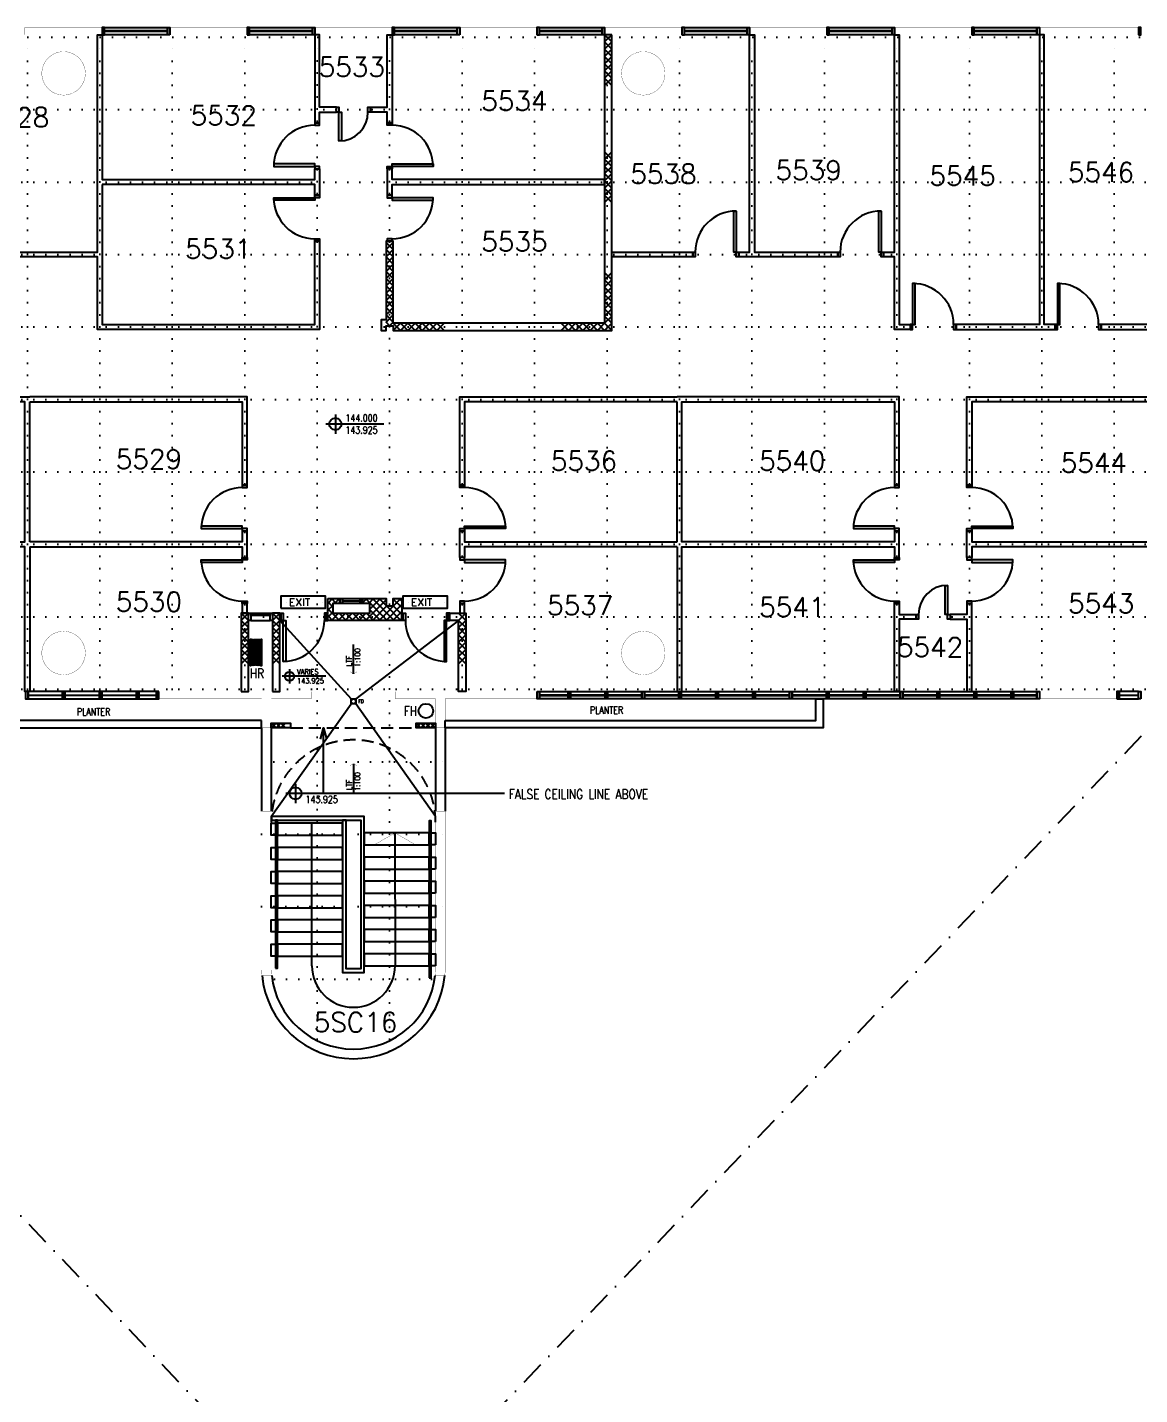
# Model space of a CAD drawing. Extents: x -68523 to 336700, y -113452 to 119396.
# Drawn here: x 137250 to 160275, y 3445 to 31753 of the extents above; entities that cross this region are included whole.
import ezdxf

# ---------------------------------------------------------------- set-up
doc = ezdxf.new("R2010")
doc.units = 0
doc.header["$LTSCALE"] = 1000
doc.header["$MEASUREMENT"] = 0
for name, pattern in [('S3144a$0$DASHDOT', [1, 0.5, -0.25, 0, -0.25]), ('S3144a$0$DOT', [0.25, 0, -0.25]), ('S3144a$0$HIDDEN', [0.375, 0.25, -0.125])]:
    doc.linetypes.add(name, pattern=pattern)
for name, color, linetype in [('S3144a$0$11', 14, 'CONTINUOUS'), ('S3144a$0$17', 14, 'CONTINUOUS'), ('S3144a$0$20', 7, 'CONTINUOUS'), ('S3144a$0$22', 7, 'CONTINUOUS'), ('S3144a$0$23', 7, 'CONTINUOUS'), ('S3144a$0$25', 7, 'CONTINUOUS'), ('S3144a$0$30', 1, 'CONTINUOUS'), ('S3144a$0$35', 7, 'CONTINUOUS'), ('S3144a$0$39', 7, 'CONTINUOUS'), ('S3144a$0$4', 7, 'CONTINUOUS'), ('S3144a$0$45', 7, 'CONTINUOUS'), ('S3144a$0$48', 2, 'CONTINUOUS'), ('S3144a$0$56', 7, 'CONTINUOUS'), ('S3144a$0$6', 7, 'CONTINUOUS'), ('S3144a$0$ROOM-NO', 4, 'CONTINUOUS')]:
    doc.layers.add(name, color=color, linetype=linetype)
doc.styles.add('S3144a$0$STANDARD', font='SIMPLEX')

msp = doc.modelspace()

# ---------------------------------------------------------------- linework, layer by layer
at = {"layer": 'S3144a$0$11', "color": 14, "linetype": 'Continuous'}
for points in [[(142100.1, 17400.1), (134425.1, 17400.1), (134425.1, 17850.1), (134275.1, 17850.1), (134275.1, 17250.1), (142100.1, 17250.1), (142100.1, 17400.1)], [(145900.1, 17400.1), (153575.1, 17400.1), (153575.1, 17850.1), (153725.1, 17850.1), (153725.1, 17250.1), (145900.1, 17250.1), (145900.1, 17400.1)]]:
    msp.add_lwpolyline(points, dxfattribs=at)
for points in [[(142700.1, 17250.1), (142300.1, 17250.1), (142300.1, 17350.1), (142700.1, 17350.1)], [(145700.1, 17250.1), (145300.1, 17250.1), (145300.1, 17350.1), (145700.1, 17350.1)]]:
    msp.add_lwpolyline(points, close=True, dxfattribs=at)
at = {"layer": 'S3144a$0$11', "color": 14, "linetype": 'Continuous', "const_width": 5}
for points in [[(142300.1, 12300), (142300.1, 15525.1), (142100.1, 15525.1), (142100.1, 12300)], [(145900.1, 12300), (145900.1, 15525.1), (145700.1, 15525.1), (145700.1, 12300)], [(142108.2, 12125.1), (142309.1, 12125.1)], [(145892, 12125.1), (145691.1, 12125.1)]]:
    msp.add_lwpolyline(points, dxfattribs=at)
for points in [[(142100.1, 12300, 0.02305), (142108.2, 12125.1, 0.02305)], [(142300.1, 12300, 0.025772), (142309.1, 12125.1, 0.025772)], [(145691.1, 12125.1, 0.025772), (145700.1, 12300, 0.025772)], [(145892, 12125.1, 0.02305), (145900.1, 12300, 0.02305)]]:
    msp.add_lwpolyline(points, format="xyb", dxfattribs=at)
at = {"layer": 'S3144a$0$11', "color": 14, "linetype": 'S3144a$0$HIDDEN'}
msp.add_arc((144000.1, 15300.1), 1700.1, 0, 180, dxfattribs=at)
msp.add_arc((144000.1, 15300.1), 1700.1, 0, 180, dxfattribs=at)
at = {"layer": 'S3144a$0$17', "color": 14, "linetype": 'Continuous'}
for points in [[(138800, 28500.2), (138800, 25600), (143200, 25600), (143200, 27325), (143300, 27325), (143300, 25500), (138800, 25500), (138700, 25500), (138700, 27000), (136975, 27000.1), (136975, 27100.1), (138700, 27100), (138700, 31600.1), (138800, 31600.1), (138800, 28600.2), (143200, 28600), (143200, 28825), (143300, 28825), (143300, 28275), (143200, 28275), (143200, 28500), (138800, 28500.2)], [(149200, 28500.3), (149200, 28600.2), (144800, 28600), (144800, 28825), (144700, 28825), (144700, 28275), (144800, 28275), (144800, 28500), (149200, 28500.3)], [(149350, 27000), (149350, 27100.1), (151025, 27100.1), (151025, 27000.1), (149350, 27000)], [(160950, 25600.1), (159475, 25600.1), (159475, 25500.1), (160950, 25500.1)], [(137300, 21000.1), (137300, 18000.1), (137200, 18000.1), (137200, 21000.1), (132800, 21000.2), (132800, 20775.2), (132700, 20775.2), (132700, 21325.2), (132800, 21325.2), (132800, 21100.2), (137200, 21100.1), (137200, 24000.1), (132800, 24000.2), (132800, 22275.2), (132700, 22275.2), (132700, 24000.2), (132700, 24100.2), (137200, 24100.1), (137300, 24100.1)], [(137300, 24000.1), (141700, 24000.2), (141700, 22275.2), (141800, 22275.2), (141800, 24000.2), (141800, 24100.2), (137300, 24100.1)], [(150700, 24000.1), (146300, 24000.2), (146300, 22275.2), (146200, 22275.2), (146200, 24000.2), (146200, 24100.2), (150700, 24100.1)], [(150700, 21000.1), (150700, 18000.1), (150800, 18000.1), (150800, 21000.1), (155200, 21000.2), (155200, 20775.2), (155300, 20775.2), (155300, 21325.2), (155200, 21325.2), (155200, 21100.2), (150800, 21100.1), (150800, 24000.1), (155200, 24000.2), (155200, 22275.2), (155300, 22275.2), (155300, 24000.2), (155300, 24100.2), (150800, 24100.1), (150700, 24100.1)], [(160950, 24000.1), (156800, 24000.2), (156800, 22275.2), (156700, 22275.2), (156700, 24000.2), (156700, 24100.2), (160950, 24100.1)], [(137300, 21100.1), (137300, 22500.1), (137300, 22600.1), (137300, 24000.1)], [(150700, 21100.1), (150700, 22500.1), (150700, 22600.1), (150700, 24000.1)], [(137300, 21000.1), (141700, 21000.2), (141700, 20775.2), (141800, 20775.2), (141800, 21325.2), (141700, 21325.2), (141700, 21100.2), (137300, 21100.1)], [(150700, 21000.1), (146300, 21000.2), (146300, 20775.2), (146200, 20775.2), (146200, 21325.2), (146300, 21325.2), (146300, 21100.2), (150700, 21100.1)], [(160950, 21000.1), (156800, 21000.2), (156800, 20775.2), (156700, 20775.2), (156700, 21325.2), (156800, 21325.2), (156800, 21100.2), (160950, 21100.1)]]:
    msp.add_lwpolyline(points, dxfattribs=at)
for points in [[(143200.8, 29775), (143300.8, 29775), (143300.8, 30000), (143650.8, 30000), (143650.8, 30100), (143300.8, 30100), (143300.8, 31600.1), (143200.8, 31600.1)], [(144800, 29775), (144700, 29775), (144700, 30000), (144350, 30000), (144350, 30100), (144700, 30100), (144700, 31600.1), (144800, 31600.1)], [(151975, 27000.1), (151975, 27100.1), (152200, 27100.1), (152200, 31600.1), (152300, 31600.1), (152300, 27100.1), (154025, 27100.1), (154025, 27000.1)], [(155200, 31600.1), (155300, 31600.1), (155300, 25600), (155525, 25600.1), (155525, 25500.1), (155200, 25500), (155200, 27000.1), (154975, 27000.1), (154975, 27100.1), (155200, 27100.1)], [(158525, 25500.1), (158525, 25600.1), (158300, 25600.1), (158300, 31600.1), (158200, 31600.1), (158200, 25600.1), (156475, 25600.1), (156475, 25500.1)], [(151925, 27100.1), (151875, 27100.1), (151875, 27950.1), (151925, 27950.1)], [(154925, 27100.1), (154875, 27100.1), (154875, 27950.1), (154925, 27950.1)], [(151025, 27100.1), (151075, 27100.1), (151075, 27000.1), (151025, 27000.1)], [(151925, 27100.1), (151975, 27100.1), (151975, 27000.1), (151925, 27000.1)], [(154025, 27100.1), (154075, 27100.1), (154075, 27000.1), (154025, 27000.1)], [(154925, 27100.1), (154975, 27100.1), (154975, 27000.1), (154925, 27000.1)], [(155575, 25600.1), (155625, 25600.1), (155625, 26450.1), (155575, 26450.1)], [(158575, 25600.1), (158625, 25600.1), (158625, 26450.1), (158575, 26450.1)], [(155575, 25600.1), (155525, 25600.1), (155525, 25500.1), (155575, 25500.1)], [(156475, 25600.1), (156425, 25600.1), (156425, 25500.1), (156475, 25500.1)], [(158575, 25600.1), (158525, 25600.1), (158525, 25500.1), (158575, 25500.1)], [(159475, 25600.1), (159425, 25600.1), (159425, 25500.1), (159475, 25500.1)], [(141800, 19825.2), (141700, 19825.2), (141700, 19625), (141800, 19625)], [(146300, 19825.2), (146200, 19825.2), (146200, 19625), (146300, 19625)], [(155200, 19825.2), (155300, 19825.2), (155300, 19600.2), (155650.4, 19600), (155650.4, 19500), (155300, 19500.2), (155300, 18000.1), (155200, 18000.1)], [(156800, 19825.2), (156700, 19825.2), (156700, 19600.2), (156349.6, 19600), (156349.6, 19500), (156700, 19500.2), (156700, 18000.1), (156800, 18000.1)]]:
    msp.add_lwpolyline(points, close=True, dxfattribs=at)
for centre, start, end in [((151925, 27100.1), 90, 180), ((154925, 27100.1), 90, 180), ((155575, 25600.1), 0, 90), ((158575, 25600.1), 0, 90)]:
    msp.add_arc(centre, 850, start, end, dxfattribs=at)
at = {"layer": 'S3144a$0$20', "color": 14, "linetype": 'S3144a$0$DASHDOT'}
for p, q in [((161050.1, -18049.9), (126952.6, 17850.1)), ((161000, 17800.1), (126749.7, -18049.9))]:
    msp.add_line(p, q, dxfattribs=at)
at = {"layer": 'S3144a$0$20', "color": 3, "linetype": 'Continuous', "const_width": 5}
for points in [[(138799.9, 31750.1), (137199.9, 31750.1), (137199.9, 31600.1), (138799.9, 31600.1)], [(141799.9, 31750.1), (140199.9, 31750.1), (140199.9, 31600.1), (141799.9, 31600.1)], [(144799.9, 31750.1), (143199.9, 31750.1), (143199.9, 31600.1), (144799.9, 31600.1)], [(147799.9, 31750.1), (146199.9, 31750.1), (146199.9, 31600.1), (147799.9, 31600.1)], [(150799.9, 31750.1), (149199.9, 31750.1), (149199.9, 31600.1), (150799.9, 31600.1)], [(143127.2, 17850.1), (142300.1, 17850.1), (142300.1, 17250.1), (142100.1, 17250.1), (142100.1, 17850.1), (139972.2, 17850.1), (139972.2, 18000.1), (143127.2, 18000.1)], [(144873, 17850.1), (145700.1, 17850.1), (145700.1, 17250.1), (145900.1, 17250.1), (145900.1, 17850.1), (147800, 17850.1), (147800, 18000.1), (144873, 18000.1)]]:
    msp.add_lwpolyline(points, close=True, dxfattribs=at)
at = {"layer": 'S3144a$0$20', "color": 9, "linetype": 'Continuous', "const_width": 5}
for points in [[(153799.9, 31750.1), (152199.9, 31750.1), (152199.9, 31600.1), (153799.9, 31600.1)], [(156799.9, 31750.1), (155199.9, 31750.1), (155199.9, 31600.1), (156799.9, 31600.1)], [(160249.9, 31750.1), (158199.9, 31750.1), (158199.9, 31600.1), (160249.9, 31600.1)], [(158200, 17850.1), (159800, 17850.1), (159800, 18000.1), (158200, 18000.1)]]:
    msp.add_lwpolyline(points, close=True, dxfattribs=at)
at = {"layer": 'S3144a$0$20', "color": 14, "linetype": 'Continuous'}
for points in [[(149350, 31600.1), (149200, 31600.1), (149200, 25625), (144825, 25625), (144825, 27325), (144675, 27325), (144675, 25700), (144575, 25700), (144575, 25475), (144675, 25475), (144675, 25575), (144825, 25575), (144825, 25475), (149350, 25475)], [(143471, 19925), (143721, 19925), (143721, 19825), (143571, 19825), (143571, 19625), (144341, 19625), (144341, 19825), (144191, 19825), (144191, 19925), (144675, 19925), (144675, 19775), (144825, 19775), (144825, 19925), (145002, 19925), (145002, 19475), (143471, 19475)], [(141675, 18000), (141825, 18000), (141825, 19625), (141675, 19625)], [(142325, 18000), (142475, 18000), (142475, 19625), (142325, 19625)], [(145998, 19625), (146325, 19625), (146325, 18000), (146175, 18000), (146175, 19475), (145998, 19475)]]:
    msp.add_lwpolyline(points, close=True, dxfattribs=at)
at = {"layer": 'S3144a$0$22', "color": 14, "linetype": 'Continuous'}
for p, q in [((143471, 19826), (143570, 19925)), ((143471, 19856.1), (143571, 19756.1)), ((143543.5, 19925), (143643.5, 19825)), ((143611.4, 19825), (143711.4, 19925)), ((143684.9, 19925), (143721, 19888.9)), ((144191, 19838.9), (144277.1, 19925)), ((144191, 19843.2), (144209.2, 19825)), ((144250.6, 19925), (144700.6, 19475)), ((144251.3, 19475), (144675, 19898.7)), ((144318.5, 19825), (144418.5, 19925)), ((144341, 19706.1), (144559.9, 19925)), ((144392, 19925), (144842, 19475)), ((144533.4, 19925), (144675, 19783.4)), ((144534.2, 19475), (144984.2, 19925)), ((144674.9, 19925), (144675, 19924.9)), ((144825, 19907.2), (144842.8, 19925)), ((144825, 19916.3), (145002, 19739.3)), ((144957.7, 19925), (145002, 19880.7)), ((143471, 19684.6), (143571, 19784.6)), ((143471, 19714.7), (143710.7, 19475)), ((143471, 19543.2), (143571, 19643.2)), ((143471, 19573.2), (143569.2, 19475)), ((143544.2, 19475), (143694.2, 19625)), ((143685.6, 19475), (143835.6, 19625)), ((143702.1, 19625), (143852.1, 19475)), ((143827.1, 19475), (143977.1, 19625)), ((143843.5, 19625), (143993.5, 19475)), ((143968.5, 19475), (144118.5, 19625)), ((143984.9, 19625), (144134.9, 19475)), ((144109.9, 19475), (144259.9, 19625)), ((144126.3, 19625), (144276.3, 19475)), ((144267.8, 19625), (144417.8, 19475)), ((144341, 19693.2), (144559.2, 19475)), ((144392.8, 19475), (144692.8, 19775)), ((144675.6, 19475), (145002, 19801.4)), ((144683.4, 19775), (144983.4, 19475)), ((144817, 19475), (145002, 19660)), ((144824.9, 19775), (145002, 19597.9)), ((144958.4, 19475), (145002, 19518.6))]:
    msp.add_line(p, q, dxfattribs=at)
for points in [[(149200, 31600.1), (149350, 31450.1), (149200, 31300.1), (149350, 31150.1), (149200, 31000.1), (149350, 30850.1), (149200, 30700.1), (149350, 30550.1)], [(149350, 31600.1), (149200, 31450.1), (149350, 31300.1), (149200, 31150.1), (149350, 31000.1), (149200, 30850.1), (149350, 30700.1), (149200, 30550.1)], [(149200, 29175), (149350, 29025), (149200, 28875), (149350, 28725), (149200, 28575), (149350, 28425), (149200, 28275), (149350, 28125)], [(149350, 29175), (149200, 29025), (149350, 28875), (149200, 28725), (149350, 28575), (149200, 28425), (149350, 28275), (149200, 28125)], [(144675, 27300), (144825, 27150), (144675, 27000), (144825, 26850), (144675, 26700), (144825, 26550)], [(144825, 27300), (144675, 27150), (144825, 27000), (144675, 26850), (144825, 26700), (144675, 26550)], [(149200, 26675), (149350, 26525), (149200, 26375), (149350, 26225), (149200, 26075), (149350, 25925), (149200, 25775), (149350, 25625)], [(149350, 26675), (149200, 26525), (149350, 26375), (149200, 26225), (149350, 26075), (149200, 25925), (149350, 25775), (149200, 25625)], [(144825, 26550), (144675, 26400), (144825, 26250), (144675, 26100), (144825, 25950), (144675, 25800), (144825, 25650), (144750, 25575)], [(144675, 26550), (144825, 26400), (144675, 26250), (144825, 26100), (144675, 25950), (144825, 25800), (144675, 25650), (144750, 25575)], [(144825, 25475), (144975, 25625), (145125, 25475), (145275, 25625), (145425, 25475), (145575, 25625), (145725, 25475), (145875, 25625)], [(144825, 25625), (144975, 25475), (145125, 25625), (145275, 25475), (145425, 25625), (145575, 25475), (145725, 25625), (145875, 25475)], [(148300, 25475), (148450, 25625), (148600, 25475), (148750, 25625), (148900, 25475), (149050, 25625), (149200, 25475), (149350, 25625)], [(148300, 25625), (148450, 25475), (148600, 25625), (148750, 25475), (148900, 25625), (149050, 25475), (149200, 25625), (149350, 25475)], [(141675, 19625), (141825, 19475), (141675, 19325), (141825, 19175), (141675, 19025), (141825, 18875), (141675, 18725), (141825, 18575)], [(141825, 19625), (141675, 19475), (141825, 19325), (141675, 19175), (141825, 19025), (141675, 18875), (141825, 18725), (141675, 18575)], [(142325, 19625), (142475, 19475), (142325, 19325), (142475, 19175), (142325, 19025), (142475, 18875), (142325, 18725), (142475, 18575)], [(142475, 19625), (142325, 19475), (142475, 19325), (142325, 19175), (142475, 19025), (142325, 18875), (142475, 18725), (142325, 18575)], [(146175, 19625), (146325, 19475), (146175, 19325), (146325, 19175), (146175, 19025), (146325, 18875), (146175, 18725), (146325, 18575)], [(146325, 19625), (146175, 19475), (146325, 19325), (146175, 19175), (146325, 19025), (146175, 18875), (146325, 18725), (146175, 18575)], [(142300.1, 17347.6), (142397.6, 17250.1), (142495.1, 17347.6), (142592.6, 17250.1)], [(142300.1, 17250.1), (142397.6, 17347.6), (142495.1, 17250.1), (142592.6, 17347.6)], [(145300.1, 17250.1), (145397.6, 17347.6), (145495.1, 17250.1), (145592.6, 17347.6), (145690.1, 17250.1)], [(145300.1, 17347.6), (145397.6, 17250.1), (145495.1, 17347.6), (145592.6, 17250.1), (145690.1, 17347.6)]]:
    msp.add_lwpolyline(points, dxfattribs=at)
at = {"layer": 'S3144a$0$23', "color": 14, "linetype": 'Continuous'}
for p, q in [((142100.1, 17250.1), (142100.1, 15525.1)), ((142300.1, 17250.1), (142300.1, 15525.1)), ((145700.1, 17250.1), (145700.1, 15525.1)), ((145900.1, 17250.1), (145900.1, 15525.1))]:
    msp.add_line(p, q, dxfattribs=at)
at = {"layer": 'S3144a$0$23', "color": 2, "linetype": 'S3144a$0$HIDDEN'}
msp.add_line((142700.1, 17250.1), (145300.1, 17250.1), dxfattribs=at)
at = {"layer": 'S3144a$0$23', "color": 10, "linetype": 'Continuous'}
for points in [[(138799.9, 31600.1), (138849.9, 31600.1), (138849.9, 31750.1), (138799.9, 31750.1)], [(140149.9, 31680.1), (138849.9, 31680.1), (138849.9, 31750.1), (140149.9, 31750.1)], [(140199.9, 31600.1), (140149.9, 31600.1), (140149.9, 31750.1), (140199.9, 31750.1)], [(141799.9, 31600.1), (141849.9, 31600.1), (141849.9, 31750.1), (141799.9, 31750.1)], [(143149.9, 31680.1), (141849.9, 31680.1), (141849.9, 31750.1), (143149.9, 31750.1)], [(143199.9, 31600.1), (143149.9, 31600.1), (143149.9, 31750.1), (143199.9, 31750.1)], [(144799.9, 31600.1), (144849.9, 31600.1), (144849.9, 31750.1), (144799.9, 31750.1)], [(146149.9, 31680.1), (144849.9, 31680.1), (144849.9, 31750.1), (146149.9, 31750.1)], [(146199.9, 31600.1), (146149.9, 31600.1), (146149.9, 31750.1), (146199.9, 31750.1)], [(147799.9, 31600.1), (147849.9, 31600.1), (147849.9, 31750.1), (147799.9, 31750.1)], [(149149.9, 31680.1), (147849.9, 31680.1), (147849.9, 31750.1), (149149.9, 31750.1)], [(149199.9, 31600.1), (149149.9, 31600.1), (149149.9, 31750.1), (149199.9, 31750.1)], [(150799.9, 31600.1), (150849.9, 31600.1), (150849.9, 31750.1), (150799.9, 31750.1)], [(152149.9, 31680.1), (150849.9, 31680.1), (150849.9, 31750.1), (152149.9, 31750.1)], [(140149.9, 31600.1), (138849.9, 31600.1), (138849.9, 31670.1), (140149.9, 31670.1)], [(143149.9, 31600.1), (141849.9, 31600.1), (141849.9, 31670.1), (143149.9, 31670.1)], [(146149.9, 31600.1), (144849.9, 31600.1), (144849.9, 31670.1), (146149.9, 31670.1)], [(149149.9, 31600.1), (147849.9, 31600.1), (147849.9, 31670.1), (149149.9, 31670.1)], [(152149.9, 31600.1), (150849.9, 31600.1), (150849.9, 31670.1), (152149.9, 31670.1)], [(137263.8, 18000.1), (137213.8, 18000.1), (137213.8, 17850.1), (137263.8, 17850.1)], [(137977.9, 18000.1), (137263.8, 18000.1), (137263.8, 17930.1), (137977.9, 17930.1)], [(137977.9, 17920.1), (137263.8, 17920.1), (137263.8, 17850.1), (137977.9, 17850.1)], [(138027.9, 18000.1), (137977.9, 18000.1), (137977.9, 17850.1), (138027.9, 17850.1)], [(138742, 18000.1), (138027.9, 18000.1), (138027.9, 17930.1), (138742, 17930.1)], [(138742, 17920.1), (138027.9, 17920.1), (138027.9, 17850.1), (138742, 17850.1)], [(138792, 18000.1), (138742, 18000.1), (138742, 17850.1), (138792, 17850.1)], [(139506.1, 18000.1), (138792, 18000.1), (138792, 17930.1), (139506.1, 17930.1)], [(139506.1, 17920.1), (138792, 17920.1), (138792, 17850.1), (139506.1, 17850.1)], [(139556.1, 18000.1), (139506.1, 18000.1), (139506.1, 17850.1), (139556.1, 17850.1)], [(139922.2, 18000.1), (139556.1, 18000.1), (139556.1, 17930.1), (139922.2, 17930.1)], [(139922.2, 17920.1), (139556.1, 17920.1), (139556.1, 17850.1), (139922.2, 17850.1)], [(139972.2, 18000.1), (139922.2, 18000.1), (139922.2, 17850.1), (139972.2, 17850.1)], [(147800, 18000.1), (147850, 18000.1), (147850, 17850.1), (147800, 17850.1)], [(147850, 18000.1), (148444.1, 18000.1), (148444.1, 17930.1), (147850, 17930.1)], [(147850, 17920.1), (148444.1, 17920.1), (148444.1, 17850.1), (147850, 17850.1)], [(148444.1, 18000.1), (148494.1, 18000.1), (148494.1, 17850.1), (148444.1, 17850.1)], [(148494.1, 18000.1), (149208.2, 18000.1), (149208.2, 17930.1), (148494.1, 17930.1)], [(148494.1, 17920.1), (149208.2, 17920.1), (149208.2, 17850.1), (148494.1, 17850.1)], [(149208.2, 18000.1), (149258.2, 18000.1), (149258.2, 17850.1), (149208.2, 17850.1)], [(149258.2, 18000.1), (149972.3, 18000.1), (149972.3, 17930.1), (149258.2, 17930.1)], [(149258.2, 17920.1), (149972.3, 17920.1), (149972.3, 17850.1), (149258.2, 17850.1)], [(149972.3, 18000.1), (150022.3, 18000.1), (150022.3, 17850.1), (149972.3, 17850.1)], [(150022.3, 18000.1), (150736.4, 18000.1), (150736.4, 17930.1), (150022.3, 17930.1)], [(150022.3, 17920.1), (150736.4, 17920.1), (150736.4, 17850.1), (150022.3, 17850.1)], [(150736.4, 18000.1), (150786.4, 18000.1), (150786.4, 17850.1), (150736.4, 17850.1)], [(150786.4, 18000.1), (151500.5, 18000.1), (151500.5, 17930.1), (150786.4, 17930.1)], [(150786.4, 17920.1), (151500.5, 17920.1), (151500.5, 17850.1), (150786.4, 17850.1)], [(151500.5, 18000.1), (151550.5, 18000.1), (151550.5, 17850.1), (151500.5, 17850.1)], [(151550.5, 18000.1), (152264.6, 18000.1), (152264.6, 17930.1), (151550.5, 17930.1)], [(151550.5, 17920.1), (152264.6, 17920.1), (152264.6, 17850.1), (151550.5, 17850.1)]]:
    msp.add_lwpolyline(points, close=True, dxfattribs=at)
at = {"layer": 'S3144a$0$23', "color": 9, "linetype": 'Continuous'}
for points in [[(152199.9, 31600.1), (152149.9, 31600.1), (152149.9, 31750.1), (152199.9, 31750.1)], [(153799.9, 31600.1), (153849.9, 31600.1), (153849.9, 31750.1), (153799.9, 31750.1)], [(155149.9, 31680.1), (153849.9, 31680.1), (153849.9, 31750.1), (155149.9, 31750.1)], [(155199.9, 31600.1), (155149.9, 31600.1), (155149.9, 31750.1), (155199.9, 31750.1)], [(156799.9, 31600.1), (156849.9, 31600.1), (156849.9, 31750.1), (156799.9, 31750.1)], [(158149.9, 31680.1), (156849.9, 31680.1), (156849.9, 31750.1), (158149.9, 31750.1)], [(158199.9, 31600.1), (158149.9, 31600.1), (158149.9, 31750.1), (158199.9, 31750.1)], [(160249.9, 31600.1), (160299.9, 31600.1), (160299.9, 31750.1), (160249.9, 31750.1)], [(155149.9, 31600.1), (153849.9, 31600.1), (153849.9, 31670.1), (155149.9, 31670.1)], [(158149.9, 31600.1), (156849.9, 31600.1), (156849.9, 31670.1), (158149.9, 31670.1)], [(152264.6, 18000.1), (152314.6, 18000.1), (152314.6, 17850.1), (152264.6, 17850.1)], [(152314.6, 18000.1), (153028.7, 18000.1), (153028.7, 17930.1), (152314.6, 17930.1)], [(152314.6, 17920.1), (153028.7, 17920.1), (153028.7, 17850.1), (152314.6, 17850.1)], [(153028.7, 18000.1), (153078.7, 18000.1), (153078.7, 17850.1), (153028.7, 17850.1)], [(153078.7, 18000.1), (153792.8, 18000.1), (153792.8, 17930.1), (153078.7, 17930.1)], [(153078.7, 17920.1), (153792.8, 17920.1), (153792.8, 17850.1), (153078.7, 17850.1)], [(153792.8, 18000.1), (153842.8, 18000.1), (153842.8, 17850.1), (153792.8, 17850.1)], [(153842.8, 18000.1), (154556.9, 18000.1), (154556.9, 17930.1), (153842.8, 17930.1)], [(153842.8, 17920.1), (154556.9, 17920.1), (154556.9, 17850.1), (153842.8, 17850.1)], [(154556.9, 18000.1), (154606.9, 18000.1), (154606.9, 17850.1), (154556.9, 17850.1)], [(154606.9, 18000.1), (155321, 18000.1), (155321, 17930.1), (154606.9, 17930.1)], [(154606.9, 17920.1), (155321, 17920.1), (155321, 17850.1), (154606.9, 17850.1)], [(155321, 18000.1), (155371, 18000.1), (155371, 17850.1), (155321, 17850.1)], [(155371, 18000.1), (156085.1, 18000.1), (156085.1, 17930.1), (155371, 17930.1)], [(155371, 17920.1), (156085.1, 17920.1), (156085.1, 17850.1), (155371, 17850.1)], [(156085.1, 18000.1), (156135.1, 18000.1), (156135.1, 17850.1), (156085.1, 17850.1)], [(156135.1, 18000.1), (156849.2, 18000.1), (156849.2, 17930.1), (156135.1, 17930.1)], [(156135.1, 17920.1), (156849.2, 17920.1), (156849.2, 17850.1), (156135.1, 17850.1)], [(156849.2, 18000.1), (156899.2, 18000.1), (156899.2, 17850.1), (156849.2, 17850.1)], [(156899.2, 18000.1), (157613.3, 18000.1), (157613.3, 17930.1), (156899.2, 17930.1)], [(156899.2, 17920.1), (157613.3, 17920.1), (157613.3, 17850.1), (156899.2, 17850.1)], [(157613.3, 18000.1), (157663.3, 18000.1), (157663.3, 17850.1), (157613.3, 17850.1)], [(157663.3, 18000.1), (158149.4, 18000.1), (158149.4, 17930.1), (157663.3, 17930.1)], [(157663.3, 17920.1), (158149.4, 17920.1), (158149.4, 17850.1), (157663.3, 17850.1)], [(158149.4, 18000.1), (158199.4, 18000.1), (158199.4, 17850.1), (158149.4, 17850.1)], [(159800, 17850.1), (159850, 17850.1), (159850, 18000.1), (159800, 18000.1)], [(159850.1, 17930.1), (160250, 17930.1), (160250, 18000.1), (159850.1, 18000.1)], [(159850.1, 17850.1), (160250, 17850.1), (160250, 17920.1), (159850.1, 17920.1)], [(160300, 17850.1), (160250, 17850.1), (160250, 18000.1), (160300, 18000.1)]]:
    msp.add_lwpolyline(points, close=True, dxfattribs=at)
at = {"layer": 'S3144a$0$23', "color": 2, "linetype": 'Continuous'}
for points in [[(143317.7, 17016.7), (143378.8, 17250.1), (143441.2, 17022.7)], [(147129, 15892.6), (143678.8, 15892.6), (143378.8, 15892.6), (143378.8, 17250.1)]]:
    msp.add_lwpolyline(points, dxfattribs=at)
at = {"layer": 'S3144a$0$23', "color": 14, "linetype": 'Continuous'}
for radius, start, end in [(1900, 185.28473, 354.71527), (1700, 185.90856, 354.09144)]:
    msp.add_arc((144000.1, 12300.1), radius, start, end, dxfattribs=at)
at = {"layer": 'S3144a$0$25', "color": 10, "linetype": 'Continuous'}
for p, q in [((143140.2, 12325), (143139.8, 15275.1)), ((144860.2, 15075.1), (144860.6, 12325.1))]:
    msp.add_line(p, q, dxfattribs=at)
for points in [[(142300.1, 15340.1), (143850.1, 15340.1), (144150.1, 15340.1), (144150.1, 12260.1), (143850.1, 12260.1), (143850.1, 15340.1), (143775.1, 15340.1), (143775.1, 12185.1), (144225.1, 12185.1), (144225.1, 15415.1), (143775.1, 15415.1), (142300.1, 15415.1)], [(142390.1, 12275.1), (142430.1, 12275.1), (142430.1, 15340.1), (142390.1, 15340.1)], [(145570.1, 12075.1), (145610.1, 12075.1), (145610.1, 15325.1), (145570.1, 15325.1)], [(142390.1, 15025.1), (142300.1, 15025.1), (142300.1, 15275.1), (142390.1, 15275.1)], [(142430.1, 15025.1), (143775.1, 15025.1), (143775.1, 15275.1), (142430.1, 15275.1)], [(144225.1, 14825.1), (145570.1, 14825.1), (145570.1, 15075.1), (144225.1, 15075.1)], [(145700.1, 14825.1), (145610.1, 14825.1), (145610.1, 15075.1), (145700.1, 15075.1)], [(142390.1, 14525.1), (142300.1, 14525.1), (142300.1, 14775.1), (142390.1, 14775.1)], [(142430.1, 14525.1), (143775.1, 14525.1), (143775.1, 14775.1), (142430.1, 14775.1)], [(144225.1, 14325.1), (145570.1, 14325.1), (145570.1, 14575.1), (144225.1, 14575.1)], [(145700.1, 14325.1), (145610.1, 14325.1), (145610.1, 14575.1), (145700.1, 14575.1)], [(142390.1, 14025.1), (142300.1, 14025.1), (142300.1, 14275.1), (142390.1, 14275.1)], [(142430.1, 14025.1), (143775.1, 14025.1), (143775.1, 14275.1), (142430.1, 14275.1)], [(144225.1, 13825.1), (145570.1, 13825.1), (145570.1, 14075.1), (144225.1, 14075.1)], [(145700.1, 13825.1), (145610.1, 13825.1), (145610.1, 14075.1), (145700.1, 14075.1)], [(142390.1, 13525.1), (142300.1, 13525.1), (142300.1, 13775.1), (142390.1, 13775.1)], [(142430.1, 13525.1), (143775.1, 13525.1), (143775.1, 13775.1), (142430.1, 13775.1)], [(144225.1, 13325.1), (145570.1, 13325.1), (145570.1, 13575.1), (144225.1, 13575.1)], [(145700.1, 13325.1), (145610.1, 13325.1), (145610.1, 13575.1), (145700.1, 13575.1)], [(142390.1, 13025.1), (142300.1, 13025.1), (142300.1, 13275.1), (142390.1, 13275.1)], [(142430.1, 13025.1), (143775.1, 13025.1), (143775.1, 13275.1), (142430.1, 13275.1)], [(144225.1, 12825.1), (145570.1, 12825.1), (145570.1, 13075.1), (144225.1, 13075.1)], [(145700.1, 12825.1), (145610.1, 12825.1), (145610.1, 13075.1), (145700.1, 13075.1)], [(142390.1, 12525.1), (142300.1, 12525.1), (142300.1, 12775.1), (142390.1, 12775.1)], [(142430.1, 12525.1), (143775.1, 12525.1), (143775.1, 12775.1), (142430.1, 12775.1)], [(144225.1, 12325.1), (145570.1, 12325.1), (145570.1, 12575.1), (144225.1, 12575.1)], [(145700.1, 12325.1), (145610.1, 12325.1), (145610.1, 12575.1), (145700.1, 12575.1)]]:
    msp.add_lwpolyline(points, close=True, dxfattribs=at)
at = {"layer": 'S3144a$0$25', "color": 10, "linetype": 'Continuous', "const_width": 5}
msp.add_lwpolyline([(145293.2, 14825.1), (144860.2, 15075.1), (144427.2, 14825.1)], dxfattribs=at)
at = {"layer": 'S3144a$0$25', "color": 10, "linetype": 'Continuous'}
msp.add_arc((144000.1, 12325.1), 860.5, 180, 0, dxfattribs=at)
at = {"layer": 'S3144a$0$30', "color": 7, "linetype": 'Continuous'}
for points in [[(143700.8, 30000), (143750.8, 30000), (143750.8, 29400), (143700.8, 29400), (143700.8, 30000), (143650.8, 30000), (143650.8, 30100), (143700.8, 30100)], [(144350, 30000), (144300, 30000), (144300, 30100), (144350, 30100)], [(143200, 29775), (143200, 29725), (143300, 29725), (143300, 29775)], [(144800, 29775), (144800, 29725), (144700, 29725), (144700, 29775)], [(143200, 28875), (143200, 28925), (142350, 28925), (142350, 28875)], [(143200, 28875), (143200, 28825), (143300, 28825), (143300, 28875)], [(144800, 28875), (144800, 28825), (144700, 28825), (144700, 28875)], [(144800, 28875), (144800, 28925), (145650, 28925), (145650, 28875)], [(143200, 28225), (143200, 28175), (142350, 28175), (142350, 28225)], [(143200, 28225), (143200, 28275), (143300, 28275), (143300, 28225)], [(144800, 28225), (144800, 28275), (144700, 28275), (144700, 28225)], [(144800, 28225), (144800, 28175), (145650, 28175), (145650, 28225)], [(143200, 27325), (143200, 27375), (143300, 27375), (143300, 27325)], [(144800, 27325), (144800, 27375), (144700, 27375), (144700, 27325)], [(141700, 22275.2), (141700, 22225.2), (141800, 22225.2), (141800, 22275.2)], [(146300, 22275.2), (146300, 22225.2), (146200, 22225.2), (146200, 22275.2)], [(141700, 21375.2), (141700, 21425.2), (140850, 21425.2), (140850, 21375.2)], [(141700, 21375.2), (141700, 21325.2), (141800, 21325.2), (141800, 21375.2)], [(146300, 21375.2), (146300, 21325.2), (146200, 21325.2), (146200, 21375.2)], [(146300, 21375.2), (146300, 21425.2), (147150, 21425.2), (147150, 21375.2)], [(141700, 20725.2), (141700, 20675.2), (140850, 20675.2), (140850, 20725.2)], [(141700, 20725.2), (141700, 20775.2), (141800, 20775.2), (141800, 20725.2)], [(146300, 20725.2), (146300, 20775.2), (146200, 20775.2), (146200, 20725.2)], [(146300, 20725.2), (146300, 20675.2), (147150, 20675.2), (147150, 20725.2)], [(141700, 19825.2), (141700, 19875.2), (141800, 19875.2), (141800, 19825.2)], [(146300, 19825.2), (146300, 19875.2), (146200, 19875.2), (146200, 19825.2)]]:
    msp.add_lwpolyline(points, close=True, dxfattribs=at)
at = {"layer": 'S3144a$0$30', "color": 9, "linetype": 'Continuous'}
for points in [[(155200, 22275.2), (155200, 22225.2), (155300, 22225.2), (155300, 22275.2)], [(156800, 22275.2), (156800, 22225.2), (156700, 22225.2), (156700, 22275.2)], [(155200, 21375.2), (155200, 21425.2), (154350, 21425.2), (154350, 21375.2)], [(155200, 21375.2), (155200, 21325.2), (155300, 21325.2), (155300, 21375.2)], [(156800, 21375.2), (156800, 21325.2), (156700, 21325.2), (156700, 21375.2)], [(156800, 21375.2), (156800, 21425.2), (157650, 21425.2), (157650, 21375.2)], [(155200, 20725.2), (155200, 20675.2), (154350, 20675.2), (154350, 20725.2)], [(155200, 20725.2), (155200, 20775.2), (155300, 20775.2), (155300, 20725.2)], [(156800, 20725.2), (156800, 20775.2), (156700, 20775.2), (156700, 20725.2)], [(156800, 20725.2), (156800, 20675.2), (157650, 20675.2), (157650, 20725.2)], [(156299.6, 19600), (156249.6, 19600), (156249.6, 20200), (156299.6, 20200), (156299.6, 19600), (156349.6, 19600), (156349.6, 19500), (156299.6, 19500)], [(155200, 19825.2), (155200, 19875.2), (155300, 19875.2), (155300, 19825.2)], [(156800, 19825.2), (156800, 19875.2), (156700, 19875.2), (156700, 19825.2)], [(155650.4, 19600), (155700.4, 19600), (155700.4, 19500), (155650.4, 19500)]]:
    msp.add_lwpolyline(points, close=True, dxfattribs=at)
at = {"layer": 'S3144a$0$30', "color": 14, "linetype": 'Continuous'}
for points in [[(143721, 19925), (143771, 19925), (143771, 19825), (143721, 19825)], [(143771, 19925), (144141, 19925), (144141, 19825), (143771, 19825)], [(143771, 19925), (144141, 19925), (144141, 19875), (143771, 19875)], [(144141, 19925), (144191, 19925), (144191, 19825), (144141, 19825)], [(142475, 19625), (142498, 19625), (142498, 19475), (142498, 19625), (142548, 19625), (142548, 19475), (142475, 19475)], [(143471, 19625), (143448, 19625), (143448, 19475), (143448, 19625), (143398, 19625), (143398, 19475), (143471, 19475)], [(145002, 19625), (145025, 19625), (145025, 19475), (145025, 19625), (145075, 19625), (145075, 19475), (145002, 19475)], [(145998, 19625), (145975, 19625), (145975, 19475), (145975, 19625), (145925, 19625), (145925, 19475), (145998, 19475)], [(142548, 19475), (142598, 19475), (142598, 18625), (142548, 18625)], [(145925, 19475), (145875, 19475), (145875, 18625), (145925, 18625)]]:
    msp.add_lwpolyline(points, close=True, dxfattribs=at)
at = {"layer": 'S3144a$0$30', "color": 7, "linetype": 'Continuous'}
for centre, radius, start, end in [((143200, 28875), 850, 90, 180), ((143700.8, 30000), 600, 270, 0), ((144800, 28875), 850, 0, 90), ((143200, 28225), 850, 180, 270), ((144800, 28225), 850, 270, 0), ((141700, 21375.2), 850, 90, 180), ((146300, 21375.2), 850, 0, 90), ((141700, 20725.2), 850, 180, 270), ((146300, 20725.2), 850, 270, 0)]:
    msp.add_arc(centre, radius, start, end, dxfattribs=at)
at = {"layer": 'S3144a$0$30', "color": 9, "linetype": 'Continuous'}
for centre, radius, start, end in [((155200, 21375.2), 850, 90, 180), ((156800, 21375.2), 850, 0, 90), ((155200, 20725.2), 850, 180, 270), ((156800, 20725.2), 850, 270, 0), ((156299.6, 19600), 600, 90, 180)]:
    msp.add_arc(centre, radius, start, end, dxfattribs=at)
at = {"layer": 'S3144a$0$30', "color": 14, "linetype": 'Continuous'}
for centre, start, end in [((142548, 19475), 270, 0), ((145925, 19475), 180, 270)]:
    msp.add_arc(centre, 850, start, end, dxfattribs=at)
at = {"layer": 'S3144a$0$35', "linetype": 'Continuous'}
for p, q in [((144626, 23540.4), (143426, 23540.4)), ((143626, 23740.4), (143626, 23340.4)), ((142676.9, 18468.5), (142676.9, 18168.5)), ((143426.9, 18318.5), (142526.9, 18318.5)), ((143802.7, 15894.3), (142602.7, 15894.3)), ((142802.7, 16094.3), (142802.7, 15694.3))]:
    msp.add_line(p, q, dxfattribs=at)
for centre, radius in [((143626, 23540.4), 125), ((142676.9, 18318.5), 93.8), ((142802.7, 15894.3), 125)]:
    msp.add_circle(centre, radius, dxfattribs=at)
at = {"layer": 'S3144a$0$39', "color": 1, "linetype": 'Continuous'}
for points in [[(142498, 19725), (143423, 19725), (143423, 19975), (142498, 19975)], [(145025, 19725), (145950, 19725), (145950, 19975), (145025, 19975)]]:
    msp.add_lwpolyline(points, close=True, dxfattribs=at)
at = {"layer": 'S3144a$0$39', "color": 1, "linetype": 'S3144a$0$DOT'}
for centre in [(142585.5, 19850), (143335.5, 19850), (145112.5, 19850), (145862.5, 19850)]:
    msp.add_circle(centre, 25, dxfattribs=at)
at = {"layer": 'S3144a$0$4', "linetype": 'S3144a$0$DOT'}
for p, q in [((113250, 31550), (160950, 31550)), ((113250, 31550), (160950, 31550)), ((137250, 18050), (137250, 31550)), ((137250, 18050), (137250, 31550)), ((138750, 18050), (138750, 31550)), ((138750, 18050), (138750, 31550)), ((140250, 18050), (140250, 31550)), ((140250, 18050), (140250, 31550)), ((141750, 18050), (141750, 31550)), ((141750, 18050), (141750, 31550)), ((143250, 10554.4), (143250, 31550)), ((143250, 10554.4), (143250, 31550)), ((144750, 10554.3), (144750, 31550)), ((144750, 10554.3), (144750, 31550)), ((146250, 18050), (146250, 31550)), ((146250, 18050), (146250, 31550)), ((147750, 18050), (147750, 31550)), ((147750, 18050), (147750, 31550)), ((149250, 18050), (149250, 31550)), ((149250, 18050), (149250, 31550)), ((150750, 18050), (150750, 31550)), ((150750, 18050), (150750, 31550)), ((152250, 18050), (152250, 31550)), ((152250, 18050), (152250, 31550)), ((153750, 18050), (153750, 31550)), ((153750, 18050), (153750, 31550)), ((155250, 18050), (155250, 31550)), ((155250, 18050), (155250, 31550)), ((156750, 18050), (156750, 31550)), ((156750, 18050), (156750, 31550)), ((158250, 18050), (158250, 31550)), ((158250, 18050), (158250, 31550)), ((159750, 18050), (159750, 31550)), ((159750, 18050), (159750, 31550)), ((54600, 30050), (160950, 30050)), ((54600, 30050), (160950, 30050)), ((54600, 28550), (160950, 28550)), ((54600, 28550), (160950, 28550)), ((54600, 27050), (160950, 27050)), ((54600, 27050), (160950, 27050)), ((54600, 25550), (160950, 25550)), ((54600, 25550), (160950, 25550)), ((54600, 24050), (160950, 24050)), ((54600, 24050), (160950, 24050)), ((54600, 22550), (160950, 22550)), ((54600, 22550), (160950, 22550)), ((54600, 21050), (160950, 21050)), ((54600, 21050), (160950, 21050)), ((54600, 19550), (160950, 19550)), ((54600, 19550), (160950, 19550)), ((54600, 18050), (160950, 18050)), ((54600, 18050), (160950, 18050)), ((142100.1, 16550), (145900.1, 16550)), ((142100.1, 16550), (145900.1, 16550)), ((142100.1, 15050), (145900.1, 15050)), ((142100.1, 15050), (145900.1, 15050)), ((142100.1, 13550), (145900.1, 13550)), ((142100.1, 13550), (145900.1, 13550)), ((142116.6, 12050), (145883.6, 12050)), ((142116.6, 12050), (145883.6, 12050))]:
    msp.add_line(p, q, dxfattribs=at)
at = {"layer": 'S3144a$0$45', "color": 4, "linetype": 'Continuous'}
for p, q in [((142475, 19475), (143950.1, 17850.1)), ((146175, 19475), (144050.1, 17850.1)), ((144000.1, 18368.1), (144000.1, 18975)), ((142300.1, 15415.1), (143950.1, 17750.1)), ((145700.1, 15415.1), (144050.1, 17750.1)), ((143999.5, 16508.4), (143999.5, 15901.5))]:
    msp.add_line(p, q, dxfattribs=at)
at = {"layer": 'S3144a$0$45', "color": 4, "linetype": 'Continuous', "const_width": 5}
for points in [[(144073.1, 18410.3), (144000.1, 18368.1), (143927, 18410.3)], [(143926.5, 16466.2), (143999.5, 16508.4), (144072.6, 16466.2)]]:
    msp.add_lwpolyline(points, dxfattribs=at)
at = {"layer": 'S3144a$0$45', "color": 4, "linetype": 'Continuous'}
msp.add_lwpolyline([(143950.1, 17850.1), (144050.1, 17850.1), (144050.1, 17750.1), (143950.1, 17750.1)], close=True, dxfattribs=at)
msp.add_circle((144000.1, 17800.1), 50, dxfattribs=at)
at = {"layer": 'S3144a$0$56', "color": 1, "linetype": 'Continuous'}
for p, q in [((141875, 19475), (142275, 19475)), ((141825, 18512.5), (141825, 19112.5)), ((141884.5, 19061.5), (141892.1, 18563.4)), ((141911.3, 19061.5), (141918.9, 18563.4)), ((141938.1, 19061.5), (141945.7, 18563.4)), ((141964.9, 19061.5), (141972.5, 18563.4)), ((141991.7, 19061.5), (141999.3, 18563.4)), ((142026, 18563.4), (142018.4, 19061.5)), ((142045.2, 19061.5), (142052.8, 18563.4)), ((142072, 19061.5), (142079.6, 18563.4))]:
    msp.add_line(p, q, dxfattribs=at)
at = {"layer": 'S3144a$0$56', "color": 1, "linetype": 'S3144a$0$HIDDEN', "const_width": 5}
msp.add_lwpolyline([(144750, 25530.8), (144750, 19826.8)], dxfattribs=at)
at = {"layer": 'S3144a$0$56', "color": 1, "linetype": 'Continuous'}
for points in [[(141825, 19625), (141875, 19625), (141875, 19475), (141825, 19475)], [(141875, 19625), (142275, 19625), (142275, 19575), (141875, 19575)], [(142275, 19625), (142325, 19625), (142325, 19475), (142275, 19475)], [(141882.5, 18537.5), (141870, 18537.5), (141870, 19087.5), (141882.5, 19087.5)], [(142082.5, 19087.5), (142095, 19087.5), (142095, 18537.5), (142082.5, 18537.5)], [(141825.1, 18832.5), (141870, 18832.5), (141870, 18782.5), (141825.1, 18782.5)]]:
    msp.add_lwpolyline(points, close=True, dxfattribs=at)
msp.add_circle((145500.1, 17600.1), 150, dxfattribs=at)
msp.add_circle((145500.1, 17600.1), 150, dxfattribs=at)
for centre, start, end in [((141898, 19061.5), 0.00003, 180.00002), ((141924.7, 19061.5), 0.00003, 180.00002), ((141951.5, 19061.5), 0.00003, 180.00002), ((141978.3, 19061.5), 0.00003, 180.00002), ((142005.1, 19061.5), 0.00003, 180.00002), ((142031.9, 19061.5), 0.00003, 180.00002), ((142058.7, 19061.5), 0.00003, 180.00002), ((141905.5, 18563.4), 179.99998, 359.99997), ((141932.3, 18563.4), 179.99998, 359.99997), ((141959.1, 18563.4), 179.99998, 359.99997), ((141985.9, 18563.4), 179.99998, 359.99997), ((142012.7, 18563.4), 179.99998, 359.99997), ((142039.5, 18563.4), 179.99998, 359.99997), ((142066.3, 18563.4), 179.99998, 359.99997)]:
    msp.add_arc(centre, 13.4, start, end, dxfattribs=at)
at = {"layer": 'S3144a$0$6', "color": 3, "linetype": 'Continuous', "const_width": 5}
for points in [[(138450, 30800, 1), (137550, 30800, 1)], [(150450, 30800, 1), (149550, 30800, 1)], [(138450, 18800, 1), (137550, 18800, 1)], [(150450, 18800, 1), (149550, 18800, 1)]]:
    msp.add_lwpolyline(points, format="xyb", close=True, dxfattribs=at)

# ---------------------------------------------------------------- texts
at = {"layer": 'S3144a$0$23', "color": 2, "linetype": 'Continuous', "style": 'S3144a$0$STANDARD', "width": 0.8}
msp.add_text('FALSE CEILING LINE ABOVE', height=200, dxfattribs=at).set_placement((147217.6, 15777.6))
at = {"layer": 'S3144a$0$35', "linetype": 'Continuous', "style": 'S3144a$0$STANDARD', "width": 0.8}
for s, height, p in [('144.000', 150, (143832.3, 23590.4)), ('143.925', 150, (143832.3, 23340.4)), ('VARIES', 112.5, (142831.6, 18356)), ('143.925', 112.5, (142831.6, 18168.5)), ('143.925', 150, (143009, 15694.3))]:
    msp.add_text(s, height=height, dxfattribs=at).set_placement(p)
at = {"layer": 'S3144a$0$39', "color": 1, "linetype": 'Continuous', "style": 'S3144a$0$STANDARD', "width": 1.1}
for p in [(142660.4, 19775), (145187.4, 19775)]:
    msp.add_text('EXIT', height=150, dxfattribs=at).set_placement(p)
at = {"layer": 'S3144a$0$45', "color": 4, "linetype": 'Continuous', "style": 'S3144a$0$STANDARD', "width": 0.8}
for s, p in [('LTF', (143970.3, 18525.4)), ('1:100', (144141.1, 18511.1)), ('LTF', (143970.7, 15960.3)), ('1:100', (144138.3, 15946))]:
    msp.add_text(s, height=112.5, rotation=90, dxfattribs=at).set_placement(p)
msp.add_text('FD', height=75, dxfattribs=at).set_placement((144100.1, 17762.6))
at = {"layer": 'S3144a$0$48', "color": 14, "linetype": 'Continuous', "style": 'S3144a$0$STANDARD', "width": 0.8}
for p in [(138276.4, 17507.8), (148895.3, 17542.7)]:
    msp.add_text('PLANTER', height=150, dxfattribs=at).set_placement(p)
at = {"layer": 'S3144a$0$56', "color": 1, "linetype": 'Continuous', "style": 'S3144a$0$STANDARD', "width": 0.8}
for s, p in [('HR', (141856.1, 18277.6)), ('FH', (145041.1, 17500.1)), ('FH', (145041.1, 17500.1))]:
    msp.add_text(s, height=200, dxfattribs=at).set_placement(p)
at = {"layer": 'S3144a$0$ROOM-NO', "style": 'S3144a$0$STANDARD'}
for s, p in [('5533', (143282.9, 30733)), ('5534', (146648, 30029.3)), ('5528', (136332.1, 29690.8)), ('5532', (140630.5, 29727.4)), ('5538', (149731.6, 28517.6)), ('5539', (152738.7, 28594)), ('5545', (155922.6, 28479.4)), ('5546', (158789.1, 28555.8)), ('5535', (146648, 27117.3)), ('5531', (140516.2, 26966.4)), ('5529', (139080.8, 22613)), ('5536', (148086.8, 22576.5)), ('5540', (152397.5, 22576.5)), ('5544', (158641.2, 22538.3)), ('5530', (139080.8, 19662.1)), ('5537', (148009.5, 19586.6)), ('5541', (152397.5, 19549.9)), ('5543', (158792.4, 19626.4)), ('5SC16', (143178, 10954.5))]:
    msp.add_text(s, height=400, dxfattribs=at).set_placement(p)
at = {"layer": 'S3144a$0$ROOM-NO', "color": 9, "style": 'S3144a$0$STANDARD'}
msp.add_text('5542', height=400, dxfattribs=at).set_placement((155251.9, 18720.5))

doc.saveas('drawing.dxf')
